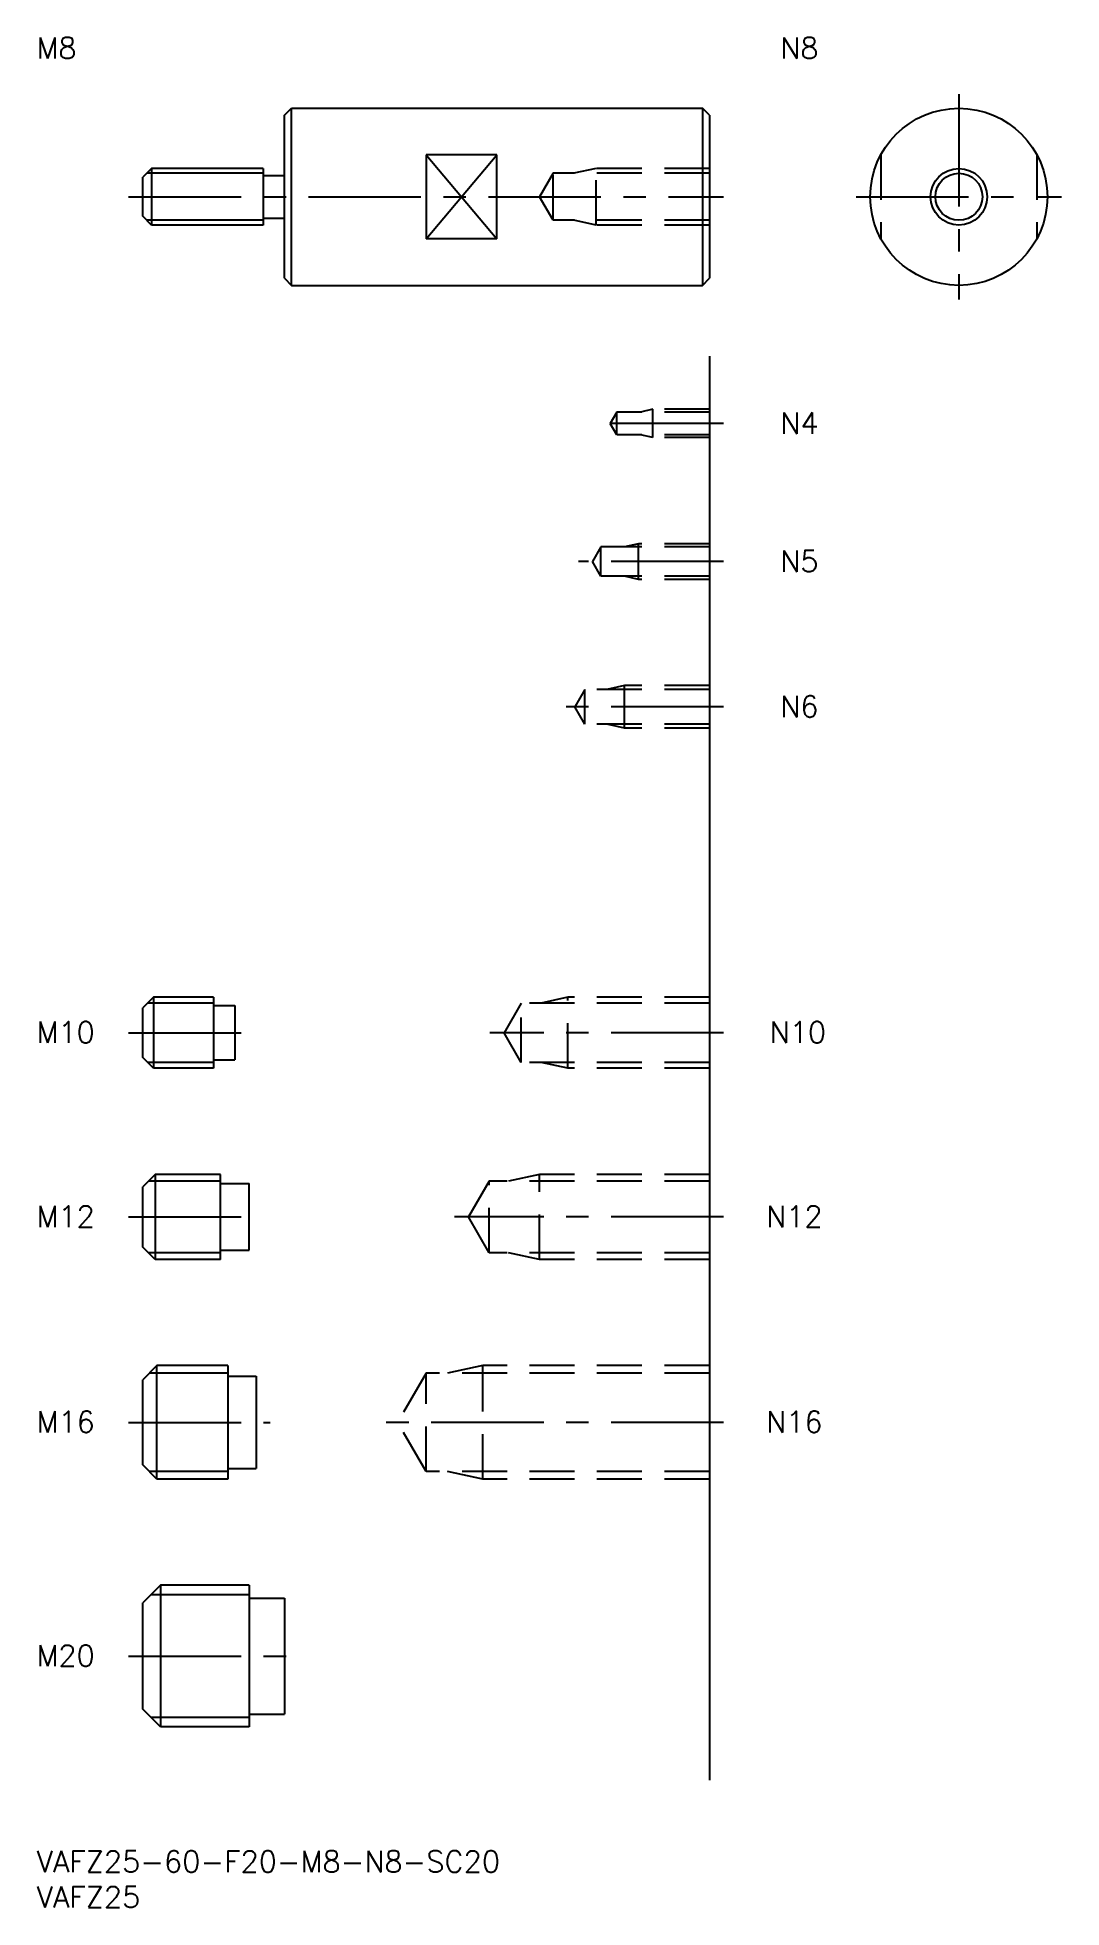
# Model space of a CAD drawing. Extents: x 0 to 145, y -8 to 256.
import ezdxf

# ---------------------------------------------------------------- set-up
doc = ezdxf.new("R2010")
doc.units = 0
doc.header["$LTSCALE"] = 0.5
doc.linetypes.add('CENTER', pattern=[50.8, 31.75, -6.35, 6.35, -6.35])
doc.linetypes.add('DASHED', pattern=[19.05, 12.7, -6.35])
for name, color, linetype in [('MSM_CENTER', 1, 'CENTER'), ('MSM_CONTINUOUS', 7, 'CONTINUOUS'), ('MSM_DASHED', 4, 'DASHED'), ('MSM_NARROW', 5, 'CONTINUOUS'), ('MSM_PART_NUMBER', 7, 'CONTINUOUS')]:
    doc.layers.add(name, color=color, linetype=linetype)
doc.styles.get("Standard").update_dxf_attribs({"font": 'txt.shx', "height": 1, "bigfont": 'bigfont.shx'})

# ---------------------------------------------------------------- blocks, each defined once
blk = doc.blocks.new('*U12')
at = {"layer": 'MSM_PART_NUMBER'}
blk.add_text('VAFZ25-60-F20-M8-N8-SC20', height=3, dxfattribs=at).set_placement((0, -3))
blk = doc.blocks.new('*U13')
at = {"layer": 'MSM_PART_NUMBER'}
blk.add_text('VAFZ25', height=3, dxfattribs=at).set_placement((0, -8))
blk = doc.blocks.new('*U14')
at = {"layer": 'MSM_PART_NUMBER'}
blk.add_text('N16', height=3, dxfattribs=at).set_placement((103, 59.06))
blk = doc.blocks.new('*U15')
at = {"layer": 'MSM_PART_NUMBER'}
blk.add_text('N12', height=3, dxfattribs=at).set_placement((103, 88.06))
blk = doc.blocks.new('*U16')
at = {"layer": 'MSM_PART_NUMBER'}
blk.add_text('N10', height=3, dxfattribs=at).set_placement((103.5, 114.06))
blk = doc.blocks.new('*U17')
at = {"layer": 'MSM_PART_NUMBER'}
blk.add_text('N6', height=3, dxfattribs=at).set_placement((105, 160.06))
blk = doc.blocks.new('*U18')
at = {"layer": 'MSM_PART_NUMBER'}
blk.add_text('N5', height=3, dxfattribs=at).set_placement((105, 180.56))
blk = doc.blocks.new('*U19')
at = {"layer": 'MSM_PART_NUMBER'}
blk.add_text('N4', height=3, dxfattribs=at).set_placement((105, 200.06))
blk = doc.blocks.new('*U20')
at = {"layer": 'MSM_PART_NUMBER'}
blk.add_text('M20', height=3, dxfattribs=at).set_placement((0, 26.06))
blk = doc.blocks.new('*U21')
at = {"layer": 'MSM_PART_NUMBER'}
blk.add_text('M16', height=3, dxfattribs=at).set_placement((0, 59.06))
blk = doc.blocks.new('*U22')
at = {"layer": 'MSM_PART_NUMBER'}
blk.add_text('M12', height=3, dxfattribs=at).set_placement((0, 88.06))
blk = doc.blocks.new('*U23')
at = {"layer": 'MSM_PART_NUMBER'}
blk.add_text('M10', height=3, dxfattribs=at).set_placement((0, 114.06))
blk = doc.blocks.new('*U24')
at = {"layer": 'MSM_PART_NUMBER'}
blk.add_text('M8', height=3, dxfattribs=at).set_placement((0, 253))
blk = doc.blocks.new('*U25')
at = {"layer": 'MSM_PART_NUMBER'}
blk.add_text('N8', height=3, dxfattribs=at).set_placement((105, 253))

msp = doc.modelspace()

# ---------------------------------------------------------------- linework, layer by layer
at = {"layer": 'MSM_CENTER'}
for p, q in [((130.21, 248), (130.21, 219)), ((13, 233.5), (97, 233.5)), ((115.71, 233.5), (144.71, 233.5)), ((97, 201.5), (79, 201.5)), ((97, 182), (76.5, 182)), ((97, 161.5), (74, 161.5)), ((13, 115.5), (30, 115.5)), ((97, 115.5), (64, 115.5)), ((13, 89.5), (32, 89.5)), ((97, 89.5), (59, 89.5)), ((13, 60.5), (33, 60.5)), ((97, 60.5), (49, 60.5)), ((13, 27.5), (37, 27.5))]:
    msp.add_line(p, q, dxfattribs=at)
at = {"layer": 'MSM_CONTINUOUS'}
for p, q in [((35, 245), (36, 246)), ((36, 246), (94, 246)), ((36, 221), (36, 246)), ((94, 246), (94, 221)), ((95, 245), (94, 246)), ((35, 222), (35, 245)), ((95, 245), (95, 222)), ((55, 239.44), (55, 227.56)), ((65, 239.44), (55, 239.44)), ((65, 227.56), (65, 239.44)), ((16.25, 237.5), (15, 236.25)), ((15, 230.75), (15, 236.25)), ((32, 237.5), (16.25, 237.5)), ((16.25, 237.5), (16.25, 229.5)), ((32, 237.5), (32, 229.5)), ((32, 236.5), (35, 236.5)), ((16.25, 229.5), (15, 230.75)), ((32, 230.5), (35, 230.5)), ((32, 229.5), (16.25, 229.5)), ((65, 227.56), (55, 227.56)), ((35, 222), (36, 221)), ((94, 221), (95, 222)), ((36, 221), (94, 221)), ((95, 211), (95, 10)), ((16.5, 120.5), (15, 119)), ((15, 112), (15, 119)), ((25, 120.5), (16.5, 120.5)), ((16.5, 120.5), (16.5, 110.5)), ((25, 120.5), (25, 110.5)), ((25, 119.35), (28, 119.35)), ((28, 119.35), (28, 111.65)), ((16.5, 110.5), (15, 112)), ((25, 111.65), (28, 111.65)), ((25, 110.5), (16.5, 110.5)), ((16.75, 95.5), (15, 93.75)), ((26, 95.5), (16.75, 95.5)), ((16.75, 95.5), (16.75, 83.5)), ((26, 83.5), (26, 95.5)), ((15, 85.25), (15, 93.75)), ((26, 94.2), (30, 94.2)), ((30, 84.8), (30, 94.2)), ((16.75, 83.5), (15, 85.25)), ((26, 84.8), (30, 84.8)), ((26, 83.5), (16.75, 83.5)), ((17, 68.5), (15, 66.5)), ((15, 54.5), (15, 66.5)), ((27, 68.5), (17, 68.5)), ((17, 52.5), (17, 68.5)), ((27, 68.5), (27, 52.5)), ((27, 67), (31, 67)), ((31, 67), (31, 54)), ((17, 52.5), (15, 54.5)), ((27, 54), (31, 54)), ((27, 52.5), (17, 52.5)), ((17.5, 37.5), (15, 35)), ((30, 37.5), (17.5, 37.5)), ((17.5, 37.5), (17.5, 17.5)), ((30, 37.5), (30, 17.5)), ((15, 20), (15, 35)), ((30, 35.7), (35, 35.7)), ((35, 35.7), (35, 19.3)), ((17.5, 17.5), (15, 20)), ((30, 19.3), (35, 19.3)), ((30, 17.5), (17.5, 17.5))]:
    msp.add_line(p, q, dxfattribs=at)
for radius in [12.5, 3.32]:
    msp.add_circle((130.21, 233.5), radius, dxfattribs=at)
at = {"layer": 'MSM_DASHED'}
for p, q in [((119.21, 239.44), (119.21, 227.56)), ((141.21, 239.44), (141.21, 227.56)), ((72.92, 236.82), (71, 233.5)), ((72.92, 230.18), (72.92, 236.82)), ((95, 236.82), (72.92, 236.82)), ((79, 237.5), (75.87, 236.82)), ((79, 229.5), (79, 237.5)), ((95, 237.5), (79, 237.5)), ((72.92, 230.18), (71, 233.5)), ((95, 230.18), (72.92, 230.18)), ((79, 229.5), (75.87, 230.18)), ((95, 229.5), (79, 229.5)), ((87, 203.5), (85.25, 203.12)), ((95, 203.5), (87, 203.5)), ((87, 199.5), (87, 203.5)), ((81.94, 203.12), (81, 201.5)), ((81.94, 199.88), (81, 201.5)), ((95, 203.12), (81.94, 203.12)), ((81.94, 199.88), (81.94, 203.12)), ((95, 199.88), (81.94, 199.88)), ((87, 199.5), (85.25, 199.88)), ((95, 199.5), (87, 199.5)), ((79.69, 184.07), (78.5, 182)), ((95, 184.07), (79.69, 184.07)), ((79.69, 179.93), (79.69, 184.07)), ((85, 184.5), (83, 184.07)), ((95, 184.5), (85, 184.5)), ((85, 179.5), (85, 184.5)), ((79.69, 179.93), (78.5, 182)), ((95, 179.93), (79.69, 179.93)), ((85, 179.5), (83, 179.93)), ((95, 179.5), (85, 179.5)), ((77.42, 163.96), (76, 161.5)), ((95, 163.96), (77.42, 163.96)), ((77.42, 159.04), (77.42, 163.96)), ((83, 164.5), (80.5, 163.96)), ((95, 164.5), (83, 164.5)), ((83, 158.5), (83, 164.5)), ((77.42, 159.04), (76, 161.5)), ((95, 159.04), (77.42, 159.04)), ((83, 158.5), (80.5, 159.04)), ((95, 158.5), (83, 158.5)), ((68.42, 119.69), (66, 115.5)), ((68.42, 111.31), (68.42, 119.69)), ((95, 119.69), (68.42, 119.69)), ((75, 120.5), (71.25, 119.69)), ((75, 110.5), (75, 120.5)), ((95, 120.5), (75, 120.5)), ((68.42, 111.31), (66, 115.5)), ((95, 111.31), (68.42, 111.31)), ((75, 110.5), (71.25, 111.31)), ((95, 110.5), (75, 110.5)), ((71, 95.5), (66.62, 94.55)), ((71, 83.5), (71, 95.5)), ((95, 95.5), (71, 95.5)), ((63.92, 94.55), (61, 89.5)), ((63.92, 84.45), (63.92, 94.55)), ((95, 94.55), (63.92, 94.55)), ((63.92, 84.45), (61, 89.5)), ((95, 84.45), (63.92, 84.45)), ((71, 83.5), (66.62, 84.45)), ((95, 83.5), (71, 83.5)), ((54.99, 67.42), (51, 60.5)), ((54.99, 53.58), (54.99, 67.42)), ((95, 67.42), (54.99, 67.42)), ((63, 68.5), (58, 67.42)), ((63, 52.5), (63, 68.5)), ((95, 68.5), (63, 68.5)), ((54.99, 53.58), (51, 60.5)), ((95, 53.58), (54.99, 53.58)), ((63, 52.5), (58, 53.58)), ((95, 52.5), (63, 52.5))]:
    msp.add_line(p, q, dxfattribs=at)
at = {"layer": 'MSM_NARROW'}
for p, q in [((55, 239.44), (65, 227.56)), ((55, 227.56), (65, 239.44)), ((32, 236.82), (15.57, 236.82)), ((32, 230.18), (15.57, 230.18)), ((25, 119.69), (15.69, 119.69)), ((25, 111.31), (15.69, 111.31)), ((26, 94.55), (15.8, 94.55)), ((26, 84.45), (15.8, 84.45)), ((27, 67.42), (15.92, 67.42)), ((27, 53.58), (15.92, 53.58)), ((30, 36.15), (16.15, 36.15)), ((30, 18.85), (16.15, 18.85))]:
    msp.add_line(p, q, dxfattribs=at)
msp.add_circle((130.21, 233.5), 4, dxfattribs=at)

# ---------------------------------------------------------------- block references
at = {"layer": 'MSM_CONTINUOUS'}
for name in ['*U24', '*U25', '*U19', '*U18', '*U17', '*U23', '*U16', '*U22', '*U15', '*U21', '*U14', '*U20', '*U12', '*U13']:
    msp.add_blockref(name, (0, 0), dxfattribs=at)

doc.saveas('drawing.dxf')
